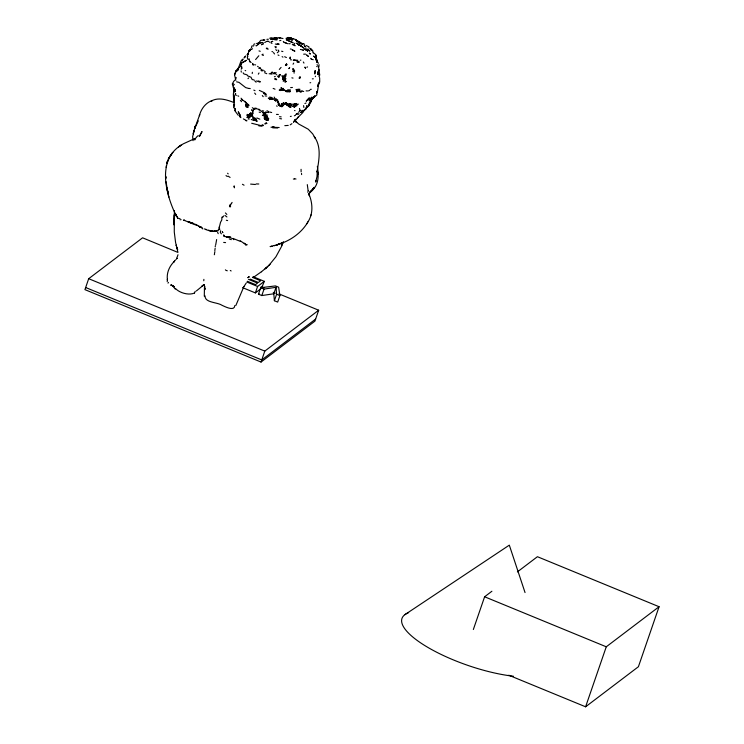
<?xml version="1.0" encoding="UTF-8"?>
<svg xmlns="http://www.w3.org/2000/svg" width="744" height="744" viewBox="0 0 744 744"><rect width="100%" height="100%" fill="white"/><g stroke="black" fill="none" stroke-linecap="round" stroke-linejoin="round"><path stroke-width="1.12" d="M318.497 67.081L318.497 66.393L319.009 69.834L318.107 74.214L319.009 69.834L318.107 73.489L318.46 72.01M174.282 217.071L174.319 214.672L174.273 231.979L175.584 242.47L177.946 252.421L142.588 237.81L88.694 278.702L84.928 289.639L261.032 362.049L314.917 321.157L318.683 310.22L278.954 293.88M248.719 117.924L247.603 117.059L249.91 117.18L247.678 116.417L248.338 116.715M215.249 246.831L215.267 245.901M221.87 217.341L221.824 219.899L220.512 222.344L218.885 228.994M234.137 186.921L234.155 185.888L234.36 187.814M240.526 65.481L241.307 62.924L246.32 60.301M296.93 105.685L296.949 104.951M252.077 113.107L252.058 113.674L250.421 112.623M315.772 180.411L315.716 182.085L317.009 176.486L317.297 170.776L317.028 172.097C318.795 160.351 321.864 147.154 314.238 136.598L315.196 138.124L312.694 133.874L308.276 129.242L298.697 124.006L295.777 121.412M281.743 38.297L282.999 38.511M244.051 58.125L244.078 57.604M194.565 139.705L194.603 138.961L194.909 139.872M174.273 217.639L174.05 221.814L174.468 210.487M214.811 250.672L215.137 248.338M315.884 59.753L315.744 57.8L313.587 56.079L316.302 58.181L316.842 60.069M203.782 280.758L203.884 279.353M303.589 110.614L301.924 112.567L306.082 108.875L306.816 105.509M306.658 107.508L307.049 106.104L305.57 108.977L308.955 105.397L309.653 102.244L309.216 104.03M301.069 169.316L301.125 171.855M283.92 76.418L282.274 76.548L285.454 75.767L283.706 77.274L284.18 77.711L282.897 77.311L285.185 77.701L284.124 77.609L285.882 75.637M167.205 281.632L167.437 279.26L167.419 279.8C166.405 272.788 169.52 265.989 174.515 261.172L173.705 262.111L175.556 259.851M252.514 112.474L252.886 113.73L252.802 111.042L254.755 108.122L256.271 108.233M262.241 112.065L265.292 112.911L265.868 113.841L263.153 113.004M194.751 138.607L183.294 143.825L178.504 146.931L181.164 145.117C156.686 160.174 165.726 194.268 176.012 215.388L175.342 214.3L178.16 218.569L174.97 213.305L176.56 216.411L175.417 213.528L175.584 214.495M258.819 55.772L255.611 59.548M274.908 73.647L273.662 73.768L274.964 73.172L273.904 73.358M308.128 190.585L307.291 184.605M229.757 206.851L230.222 204.86L229.45 206.274M282.422 242.516L281.669 246.236L275.931 256.773L268.937 265.357M249.519 51.215L249.593 50.648L249.287 51.317M194.463 293.015C188.632 295.721 179.034 292.671 175.426 288.402M252.216 73.535L252.393 72.28M282.05 243.195L281.734 245.343L283.464 242.023M166.442 165.484L166.154 167.381M242.172 68.178L241.316 66.579M248.022 54.014L248.58 52.489M241.605 68.141L241.205 69.229M249.305 50.769L249.528 49.718M220.67 230.733L220.308 232.416L221.377 233.839M248.357 53.522L247.826 55.103M204.172 285.287L204.293 284.645M168.005 283.139L168.442 282.385M249.724 49.69L248.849 51.392M194.556 128.879L199.736 114.669L199.346 115.739C201.085 108.968 205.632 102.588 212.542 100.459L211.231 101.054C218.271 97.046 226.585 99.65 233.56 102.384M216.643 239.559L215.667 245.018M214.458 253.434L214.914 251.677M194.854 127.54L195.263 126.052L194.826 127.596M235.96 70.754L234.527 74.688L235.56 79.31M318.953 66.346L319.046 64.644M312.024 98.896L312.331 97.817L310.685 101.816M194.426 129.475L195.179 126.833L194.612 128.656M307.793 192.315L308.211 190.864M167.521 161.178L167.037 162.843L168.674 158.398M293.471 122.444L293.648 121.839M307.914 221.954C313.503 213.537 312.61 202.842 308.881 193.886L309.43 195.83L308.807 193.533M263.041 70.01L262.818 70.745L260.121 68.346L258.866 68.485M294.447 121.207L294.085 121.737M318.981 82.24L317.297 92.572M310.592 216.095L310.983 214.858M294.587 106.169L293.145 106.308L294.252 105.127L293.406 105.518M318.376 83.542L317.558 86.332L319.715 82.045L319.66 77.841M236.285 77.609L235.43 79.459M176.421 259.265L178.002 254.736M242.535 287.621L255.369 292.904L257.591 286.449L264.325 281.334L253.137 276.731M273.801 293.768L261.814 295.554L258.475 294.178L260.698 287.723L275.466 285.91L278.628 287.212L279.902 295.619L277.679 302.083L274.387 300.725L273.801 293.768L276.024 287.314L264.036 289.1L260.698 287.723M261.469 288.272L264.325 281.334M261.814 295.554L264.036 289.1M274.387 300.725L276.61 294.261L276.024 287.314M261.032 362.049L264.799 351.112L318.683 310.22M473.342 629.508L484.614 596.781L491.896 591.248M508.775 675.208L585.602 706.8L606.267 646.796L659.072 606.723L537.419 556.707L517.387 571.904M659.072 606.723L638.408 666.726L585.602 706.8M230.742 204.87L231.254 203.4M316.646 92.981L316.944 91.363L316.851 94.981L311.531 99.333L313.038 97.752M249.379 51.094L250.031 49.997M194.528 129.037L192.622 136.738L193.115 140.644M243.911 286.561L235.839 305.514M285.975 74.865L286.347 73.991M315.317 76.688L315.558 76.12M195.002 127.828L198.295 120.881M242.916 59.325L242.042 60.404M284.961 75.135L285.445 74.065L285.464 75.321M292.494 69.425L292.922 68.485M214.272 254.755L214.625 254.029M234.388 104.699L234.053 105.415L234.444 104.616M231.607 203.382L232.082 202.405M247.947 105.964L247.622 104.709L246.078 103.928L247.622 104.709L245.511 104.337M243.874 286.645L246.236 283.036M319.715 75.711L318.869 75.953L319.343 77.05M256.224 45.914L256.522 45.347L256.141 45.672M257.777 44.259L260.66 40.39L263.776 39.897M249.5 50.406L248.989 51.41L249.463 50.648M199.68 135.938L202.033 131.576L199.28 136.524L199.978 135.492M303.915 110.465L302.668 112.716L297.228 118.203M274.415 76.734L275.261 76.502M241.865 60.785L242.6 59.464M266.361 122.583L264.827 123.922L266.966 123.374M314.219 187.321L312.285 190.427L308.425 194.212M203.865 284.571L201.968 286.133L203.419 285.231M235.829 70.978L238.545 67.741L241.019 60.999L242.851 59.204M249.547 50.945L250.598 49.104M293.043 64.235L293.703 63.082M238.071 68.783L238.88 67.713M299.479 108.429L299.981 110.531L298.623 112.316M258.326 74.158L259.005 72.977M170.423 155.515L172.813 152.362L169.362 157.3L170.878 154.817M278.879 244.218L276.842 244.869C289.565 241.251 301.497 233.3 308.1 221.638M306.798 223.823L307.244 223.079M286.254 64.375L286.514 63.956L287.147 64.747L285.77 64.709L286.514 63.956M194.872 139.202L197.234 136.347M313.615 188.288L313.996 187.683L311.829 190.566L313.996 187.683M247.278 57.93L247.501 57.037M291.927 123.662L290.244 124.825M237.159 70.271L236.09 71.852L238.573 69.248L237.159 70.271L238.127 69.564M247.64 58.292L247.966 59.492L249.305 58.925L249.454 61.055L250.142 61.259M312.303 98.524L310.35 103.239L308.379 105.778M245.818 55.902L245.408 56.339M251.054 113.451L252.523 114.446L252.235 115.534L253.127 116.548M249.649 50.741L250.217 49.941L249.101 51.596L250.7 49.141M223.693 215.918L222.763 217.202L222.251 216.923M205.046 295.861C204.702 302.92 217.285 302.055 222 305.291C225.004 306.658 234.509 311.643 234.797 305.57M251.342 47.867L251.751 47.337M312.61 189.153L313.949 187.423M295.573 120.388L298.195 117.152M254.494 109.415L255.871 108.624L259.823 109.526M281.083 67.388L279.316 69.425M238.285 68.15L239.345 67.044M247.547 54.851L247.724 54.172L247.008 54.619M302.938 111.126L303.431 110.521L302.622 111.516L305.105 109.136M272.034 72.521L272.853 72.68L271.225 72.494L272.416 72.056M277.27 52.75L278.888 51.327M296.54 105.946L294.745 104.792L295.405 104.048L292.225 104.262M294.652 120.268L295.573 119.226L294.206 120.668M247.984 78.65L248.608 77.953M283.548 77.748L284.18 77.711M297.191 91.28L296.893 92.089L296.614 91.159L299.832 89.196M254.299 119.17L256.42 119.579L254.299 119.17L254.755 118.677L256.41 119.152M296.763 113.674L295.935 114.576L297.758 113.265M309.792 90.266L308.574 90.88M311.643 190.287L309.876 191.999M279.27 74.66L280.19 74.474M297.963 117.403L298.586 116.78M267.868 266.399L265.087 268.826L270.081 264.241M196.379 290.96L202.824 285.696M194.482 292.997L195.244 291.285M249.463 117.189L247.603 117.059M289.714 67.592L288.793 68.606L289.463 68.104M297.498 89.829L298.846 89.066M266.501 267.617L261.395 271.774M264.492 115.05L265.664 115.255L263.832 115.766L262.381 115.301L263.339 115.413M257.536 44.687L258.261 44.045M285.296 78.418L282.571 78.213M302.668 43.422L302.018 43.989L302.576 44.398M282.72 242.693L283.278 242.209L281.846 243.139L283.427 242.349L275.792 245.204L278.907 244.153M275.113 99.975L275.81 100.859L275.113 99.975L276.377 100.384L275.81 100.859L274.369 100.133M311.541 98.999L309.253 100.877L313.215 97.994L314.796 95.837L313.187 97.436M241.233 66.979L241.726 66.569M251.491 49.513L252.514 48.695M261.581 271.634L253.341 277.438M298.949 89.745L296.819 90.768M253.127 46.137L253.918 45.524M255.369 292.904L260.735 288.83M315.651 319.046L261.758 359.938L85.662 287.528M251.546 46.37L252.3 45.812M294.094 107.331L295.34 106.429L295.256 105.406M297.842 114.595L299.023 113.739M309.411 192.464L312.796 189.571L311.234 191.171C319.12 185.34 318.823 174.989 317.335 166.321M404.838 614.693L509.315 545.147L525.041 592.559M293.183 70.559L293.806 70.141M256.541 43.524L258.168 43.068M264.743 42.529L266.064 41.748M218.076 230.082L218.987 229.543M233.681 105.304L234.62 104.858M284.989 82.193L286.394 81.403L285.464 81.701M285.538 80.798L283.194 81.217M253.685 44.389L254.876 43.84M293.145 106.308L294.066 105.862M304.901 103.537L306.017 102.998M231.71 238.536L233.477 238.545M246.097 60.58L241.14 63.473L240.823 66.7M284.366 76.279L285.454 75.767M278.33 77.413L279.539 76.865M282.367 242.823L283.101 242.498M306.835 67.258L307.56 66.923M262.204 54.544L263.116 54.163M204.182 285.129L204.163 284.673M285.25 79.757L282.999 79.236L286.059 78.78M246.831 117.515L247.594 117.208M269.681 38.251L271.151 37.739L274.211 38.428L273.104 38.781L275.708 38.056M286.012 38.335L286.858 38.018M296.14 89.764L297.265 89.354L296.14 89.764L296.782 90.257M264.576 117.84L263.943 118.073L268.1 117.757M258.977 43.729L257.815 44.287M294.354 115.766L295.424 115.385M293.973 106.904L295.34 106.429M295.703 104.141L296.419 103.89M280.953 87.736L281.66 87.513M275.373 38.316L276.508 38.27M263.311 40.232L264.027 40.009M285.138 79.162L282.767 79.45M269.133 73.814L271.653 73.47M278.349 76.093L277.67 76.288L279.307 75.972M300.288 60.264L300.883 60.097M279.577 105.75L282.05 105.704M303.664 54.182L305.552 54.135M274.173 38.976L273.29 39.004M247.519 53.698L248.031 53.28M290.346 116.492L291.285 116.259M296.224 103.453L294.206 104.011M269.375 99.566L269.979 99.417M279.67 40.678L280.907 40.39M299.981 110.531L300.883 110.326M287.947 91.27L290.393 91.586L288.644 91.41L289.621 91.912M263.441 40.213L264.855 39.99M288.226 125.41L284.822 125.662M245.529 245.074L247.175 244.73L245.408 244.32L240.182 240.712M273.048 39.041L274.192 38.809M197.792 135.808L198.35 135.706M236.611 81.812L239.001 82.379L245.687 87.606L248.105 88.285M285.836 76.186L284.831 76.623M311.327 89.289L310.285 89.41M179.378 218.559L180.002 218.457M273.615 39.088L274.341 38.976L273.16 38.967M309.988 82.779L310.694 82.668M271.662 39.134L273.104 38.93L270.621 39.274L274.815 37.907L277.224 38.344L274.508 38.363L280.256 37.591M290.309 49.03L291.099 48.927M290.634 87.615L292.429 87.457M252.523 114.446L249.631 113.832L252.235 115.534L249.491 114.464L250.3 114.474M287.788 39.041L290.672 39.125L292.383 40.195L289.528 39.106L290.132 39.32M258.475 294.178L259.554 294.047M294.615 71.061L292.978 71.257L294.615 71.061L293.443 68.913M306.1 90.88L307.672 90.926M275.289 98.357L273.606 98.943L270.277 98.022M296.623 104.318L298.428 104.141M265.738 117.273L267.273 117.134L265.738 117.273L265.013 116.185L266.929 116.436L265.013 116.185M266.91 41.459L268.482 41.32M225.785 236.564L230.845 237.234L225.311 236.601M297.842 60.264L295.573 60.143M266.306 112.139L265.376 112.214L266.687 112.484M267.952 119.607L265.264 118.529L266.259 118.454L267.049 119.672L264.501 118.947L268.407 120.1L267.952 119.607L265.301 119.561L267.803 120.333M275.578 78.79L276.377 79.357L275.057 79.459L276.703 79.692M272.406 126.898L274.118 126.778M287.463 37.488L295.108 39.293M293.368 59.855L294.931 59.753M312.341 78.873L313.326 78.808M266.891 39.33L268.361 39.246M266.752 41.366L268.072 41.283M249.5 116.045L250.765 115.971M276.935 44.221L279.158 44.184L277.447 43.868M179.983 219.731L181.118 219.685M286.235 65.202L285.426 65.24L286.115 65.5M267.245 118.677L268.826 118.817L266.259 118.454M282.041 104.365L282.915 104.337L281.595 103.667L282.041 104.365L281 104.327M247.25 115.348L248.57 115.301M263.692 115.088L265.664 115.255M218.085 230.807L214.235 231.3L216.643 230.993M246.757 106.383L247.399 106.373L245.576 105.657L247.901 107.043L245.576 105.657M290.448 89.931L287.64 89.838M295.08 60.459L293.303 60.459M276.34 72.856L273.997 72.819M286.561 39.06L290.076 39.302M288.942 43.729L290.169 43.719M265.701 93.474L263.599 93.465L266.222 94.432L265.031 94.153M270.212 98.878L271.746 98.896L268.277 98.162L273.057 99.315M256.085 183.945L258.8 183.991M279.167 127.522L270.993 127.224M250.616 184.094L255.35 184.503M275.968 74.66L276.749 74.679M285.371 79.329L282.999 79.236M265.292 112.911L262.781 112.577M277.596 128.005L272.676 127.828M288.049 37.442L292.55 38.697L288.161 37.479M280.088 37.963L279.177 37.935L281.111 37.991M290.448 59.799L291.499 59.836M249.993 77.023L250.923 77.06L252.151 79.534L254.113 79.98M188.279 221.954L183.377 220.047M263.832 115.766L266.017 116.269M275.327 44.063L276.433 44.119M281.799 89.317L288.347 91.903M272.192 97.604L269.588 97.064M280.181 89.038L282.999 90.47L280.032 89.885L283.613 90.257L283.166 89.764L284.189 89.773L286.18 91.186M286.356 102.681L285.78 102.551L289.769 105.499L286.728 104.792L290.011 106.773M276.461 114.381L278.358 114.492M261.832 125.485L263.357 125.587M272.09 74.093L270.546 73.805M254.253 118.296L252.718 118.194L253.713 118.566M287.156 105.471L290.002 106.243M275.754 100.338L276.377 100.384M259.163 67.732L260.474 67.844M245.883 120.705L246.952 120.788L243.362 118.91M184.447 220.196L183.963 220.159L184.707 220.447M226.409 236.797L229.831 237.317M282.171 105.267L283.408 105.378L282.069 104.774L283.408 105.378M254.606 64.784L255.638 64.877M267.561 112.446L268.798 112.558M279.446 116.696L281.167 116.864M223.674 242.414L225.572 242.609M265.097 95.883L266.715 96.06M262.139 124.806L263.041 124.899M302.892 50.099L303.58 50.174L300.381 49.448M258.847 125.866L261.99 126.201M248.078 118.947L249.249 119.077M251.435 114.037L249.631 113.832L251.621 115.227L247.017 114.399L251.946 116.417M305.607 48.128L306.296 48.211M252.821 117.44L255.22 118.138M262.307 42.427L259.321 43.05L257.424 45.059L259.479 43.04L262.939 42.52M279.381 74.995L280.321 75.116L279.791 74.874M290.16 90.88L286.514 90.74M248.152 105.555L248.942 105.657M210.71 230.947L212.328 231.421L210.003 230.752L215.053 231.347L210.961 231.272L205.837 229.598M297.33 90.815L299.776 90.889L299.516 91.577L300.855 92.154L300.688 91.149M293.341 178.997L294.326 179.146M226.223 236.657L230.882 237.885M276.071 99.426L277.958 100.245M289.769 105.499L286.17 103.769M279.716 118.556L281.567 118.882M226.771 270.686L227.292 270.779M248.728 88.341L250.263 88.62M290.978 104.858L291.518 104.96M284.189 42.389L286.487 43.124M281.716 75.841L283.176 76.111L283.743 76.995M311.28 59.167L313.271 59.734M280.562 89.81L282.209 90.136M265.933 114.864L267.589 115.199M260.353 125.429L251.695 123.281M289.23 106.996L290.43 107.248M253.862 120.026L257.257 121.179L253.351 119.514M296.075 43.189L297.07 43.412M262.223 110.707L263.655 111.023M266.399 48.1L267.775 48.407M296.633 61.045L297.535 61.25M291.871 77.832L293.034 78.092M284.943 103.044L286.673 103.435L288.44 104.932M279.921 90.257L280.944 90.498M226.325 220.28L227.636 220.587M284.189 42.343L286.273 43.124M281.427 90.089L282.999 90.47M204.293 228.91L206.153 229.366M208.469 230.212L210.003 230.594M302.994 91.326L303.701 91.493M297.126 62.133L297.805 62.301M246.869 115.776L248.422 116.176M281.595 51.215L282.869 51.55M246.218 107.062L247.78 107.462M269.877 112.056L271.672 112.53M299.153 41.804L302.789 44.036M294.559 178.653L295.991 179.044M266.743 73.693L264.566 72.717M263.162 114.102L264.855 114.595M285.594 91.419L287.165 91.884M259.014 50.918L260.242 51.28M171.213 285.157L172.134 285.436L170.72 284.971L174.394 286.747L171.929 285.445L173.612 286.161L172.403 285.594L175.296 289.118M261.014 70.531L262.148 70.875L261.525 70.271M246.292 102.598L244.888 101.733L248.859 105.062M293.201 38.855L290.244 37.87L292.215 39.06M298.056 41.487L299.395 41.906M274.982 46.519L276.405 46.956M291.908 49.578L294.903 51.187L292.457 50.034M304.51 49.178L307.216 50.713M298.93 77.999L299.786 78.287M284.31 103.518L283.148 102.83L285.724 104.346M188.176 221.721L190.52 222.493M249.854 117.757L249.045 116.957M304.37 49.123L305.738 49.588L305.235 49.374M256.875 117.952L259.833 119.161M257.889 44.063L258.503 44.277M258.354 80.975L260.372 81.673M279.772 106.057L281.957 106.811M271.96 51.541L272.713 51.801M264.548 115.283L265.692 115.859M286.217 39.823L292.773 42.743M259.944 82.128L256.596 80.919M294.55 110.493L295.061 110.67M259.172 112.112L260.381 112.539M223.702 236.201L224.837 236.601M245.362 101.658L241.642 99.808M274.629 78.725L276.377 79.357M229.208 238.917L231.31 239.67M298.502 42.445L299.265 42.724L297.358 41.701M292.485 106.057L288.04 104.086L291.025 105.657M190.083 222.354L192.212 223.135L191.506 222.875M296.121 40.269L300.771 42.78M245.139 70.513L245.706 70.727M288.886 106.169L291.183 107.024M187.972 221.619L190.799 222.661M200.034 227.06L201.075 227.45M235.95 80.175L235.253 79.915L233.756 81.263L232.286 83.97L234.248 90.312L233.942 92.237L234.007 89.057L233.365 94.144L233.644 100.868M292.866 42.51L286.979 40.074M249.435 61.64L251.156 62.487M299.274 89.81L299.925 90.061M190.073 222.819L197.123 225.506M259.331 90.377L264.669 92.861M282.116 56.618L282.962 57.149M288.942 37.888L289.723 38.195M251.258 119.449L253.602 120.37M306.165 45.542L308.993 46.835M296.503 40.985L297.228 41.273M188.948 222.131L190.287 222.661L187.665 221.433M266.352 48.555L268.11 49.253M202.219 227.71L197.783 225.683M287.333 43.524L287.9 43.757M273.15 88.415L275.029 89.187M262.13 54.907L263.423 55.428M261.618 111.414L258.633 109.647M252.393 277.363L260.623 280.748L258.335 282.478L250.235 279.149M248.44 279.326L257.554 283.073L255.508 284.627L247.427 281.297M261.776 286.821L263.925 287.705M260.623 287.184L262.102 287.788M273.243 292.373L275.345 293.238M246.896 282.05L257.591 286.449M276.61 294.261L279.902 295.619M176.784 258.28L177.388 258.531M88.694 278.702L264.799 351.112M484.614 596.781L606.267 646.796M233.021 238.433L240.21 241.316M275.261 47.523L275.959 47.811M195.402 224.242L197.086 224.958M279.195 90.07L280.367 90.582M199.373 226.595L201.057 227.348L199.764 226.734M295.712 40.092L296.689 40.548M271.104 42.975L271.988 43.385M284.654 56.721L286.394 57.539M253.816 90.098L255.006 90.656M301.301 43.664L302.687 44.315M278.209 104.895L279.065 105.304L278.209 104.393L279.028 104.802M278.033 54.991L278.954 55.428M269.114 41.878L269.96 42.287M249.584 76.548L247.929 76.074C247.185 73.628 243.418 75.042 243.13 72.791M244.06 185.191L242.432 184.28M237.838 95.809L238.703 96.236M305.133 49.355L306.974 50.508M300.883 45.756L303.933 48.109L299.99 45.319M316.684 66.43L317.214 66.7M313.652 52.982L315.893 54.749L316.126 60.152L316.116 58.785L317.149 60.71M301.962 43.757L302.696 44.147M296.772 43.375L299.302 45.161L297.405 43.645M266.957 110.698L268.826 111.73M282.897 77.311L283.594 77.701M193.58 223.46L194.165 223.795M230.277 270.463L231.133 270.974M298.595 42.473L300.334 43.877L296.01 39.841M300.799 43.459L299.321 42.51M252.29 107.685L254.206 108.922M304.389 45.961L305.431 46.639M311.224 49.988L312.499 50.825L310.369 49.113M228.101 176.114L230.091 177.444M303.543 43.617L304.622 44.352M308.816 47.793L309.485 48.258M264.055 70.782L265.208 71.675M239.401 115.878L240.693 116.771M297.284 40.66L297.823 41.032M226.009 175.603L227.255 176.477M244.218 243.186L245.557 244.125M201.884 228.25L202.796 228.901M239.875 116.901L240.917 117.654M257.563 66.337L258.317 66.886M253.034 110.828L251.602 109.787L252.802 111.042M306.407 54.758L308.435 56.423L307.067 55.261M217.583 232.268L218.215 233.672M310.629 48.36L313.112 51.234M298.623 90.284L299.069 90.629L297.563 90.684L298.093 90.926L298.112 90.257M224.976 215.453L226.92 216.941M233.253 83.793L234.341 84.639M278.061 50.025L278.712 50.527M239.438 115.153L240.442 115.952M224.102 235.42L223.544 234.974L224.158 235.904M225.395 269.849L226.148 270.463M296.865 41.078L295.414 39.869L297.507 41.515M317.028 64.7L317.753 65.314M276.582 105.871L277.14 106.346M293.982 43.189L294.596 43.747M242.842 100.217L241.056 98.189M318.041 73.052L318.599 73.591M292.29 44.333L292.857 44.882M283.241 78.464L283.771 78.976M252.495 63.407L253.611 64.486M235.095 94.376L236.304 95.567M275.81 49.643L276.684 50.518M254.736 80.845L256.094 82.203M225.413 212.923L226.846 214.439M235.309 93.4L235.829 93.967M304.175 45.44L305.3 46.658M310.685 58.376L311.634 59.418M227.599 173.24L228.185 173.882M247.464 55.986L247.919 56.498M277.038 100.645L279.558 104.011M276.21 98.822L276.833 99.547M240.358 100.291L241.549 101.705M262.307 95.567L263.227 96.683M254.662 93.065L255.741 94.414M307.774 49.476L309.904 51.076L307.523 49.048M319.706 74.288L318.395 71.861L318.451 73.033L318.59 71.238L318.376 73.219L318.906 74.456L318.348 72.707L319.706 74.288L318.423 72.68L319.102 74.623L318.432 73.563L319.39 75.07M234.648 110.438L238.247 115.292M277.363 102.17L278.265 103.314M317.948 71.508L319.492 74.195M273.504 52.601L274.545 53.977M222.428 232.128L222.865 232.686L222.298 231.672M283.278 41.441L283.734 42.017M233.105 238.722L233.83 239.68M284.041 103.788L284.682 104.672M274.164 97.073L274.517 97.557M285.212 90.563L285.612 91.159M230.073 206.088L230.566 206.841L230.222 204.86M287.035 103.937L287.379 104.467L286.579 104.104L287.258 105.22M303.338 61.994L303.971 63.091M252.662 64.207L253.276 65.37M268.054 118.845L268.352 119.431M266.017 119.635L266.259 120.1M318.423 74.298L317.576 72.475M235.16 110.624L234.583 108.429M263.134 43.217L263.469 43.915M312.806 52.201L313.159 52.964M317.855 62.236L318.339 63.324M298.995 61.52L299.302 62.282M298.158 61.613L298.391 62.273M235.206 108.447L235.513 109.405M234.09 105.871L234.425 106.987M233.495 106.792L233.793 107.861M219.22 226.976L219.759 229.663M168.935 197.086L168.367 194.909M176.384 245.697L176.235 245.092L176.598 246.627M204.479 286.245L204.293 296.224M167.549 190.669L167.865 192.222L167.14 188.558L168.349 194.556M316.739 61.547L316.879 62.273M290.541 105.136L289.397 103.5L291.025 104.374L291.006 103.649M233.988 104.746L233.942 95.269L234.351 102.923M241.112 70.922L241.307 72.121M303.589 105.592L303.868 107.471M166.107 181.759L167.13 188.781M316.907 61.259L316.749 60.05L317.028 62.44M318.144 174.477L317.818 171.976M301.497 173.417L301.636 174.589M204.981 289.128L204.86 287.807L204.953 289.574M204.6 286.087L204.693 287.137L204.665 286.607M233.551 85.346L233.579 85.83M165.726 177.574L165.754 178.114L165.726 176.272L165.782 178.681M318.255 74.595L318.2 73.396L318.237 74.354M294.075 72.41L294.103 73.163M513.434 676.231A77.618 22.952 19 0 1 425.949 646.257A77.618 22.952 19 0 1 408.633 612.656M316.144 55.493L316.126 58.534L316.144 55.493M173.957 222.54L173.919 224.428L173.957 222.54M173.901 224.697L173.966 223.237L173.901 224.697M290.216 57.195L290.058 58.59L290.216 57.195M299.99 76.855L299.897 77.906L299.99 76.855M315.214 71.331L314.749 73.981L315.121 70.522L315.214 71.331M193.58 131.586L193.291 133.883L193.989 130.423L193.58 131.586M244.981 56.665L244.906 57.195L244.981 56.665M277.549 101.24L278.182 101.826L277.549 101.24M167.093 162.797L166.879 163.652L167.363 161.69L167.093 162.797M234.686 74.158L234.527 74.688L234.974 73.284L234.686 74.158M238.461 68.225L237.894 69.778L238.461 68.225M168.721 158.36L168.33 159.16L169.074 157.635L168.721 158.36M283.306 88.424L281.669 88.973L283.306 88.424M309.299 104.811L308.183 106.559L309.299 104.811M302.659 110.382L300.808 112.4L302.659 110.382M309.197 97.985L306.286 101.063L309.197 97.985M311.922 97.213L309.076 100.031L311.922 97.213M302.045 90.926L301.162 91.726L302.045 90.926M258.949 43.217L258.521 43.543L259.675 42.752L258.949 43.217M248.524 277.233L247.771 277.689L249.324 276.759L248.524 277.233M279.474 243.995L278.433 244.413L279.474 243.995M282.357 242.963L280.879 243.548L282.357 242.963M261.488 44.649L262.688 44.324L261.488 44.649M271.951 41.552L271.188 41.822L272.797 41.311L271.951 41.552M275.122 245.371L273.773 245.762L275.122 245.371M272.369 246.05L270.267 246.599L272.369 246.05M275.633 39.497L274.638 39.711L277.214 39.739L275.633 39.497M284.143 80.12L283.25 80.287L285.129 80.259L284.143 80.12M280.972 105.648L280.032 105.629L282.776 106.187L280.972 105.648M192.212 223.247L193.235 223.377L192.212 223.247M300.939 45.849L298.66 44.659L300.939 45.849M201.057 227.348L198.583 226.223L201.057 227.404M294.531 45.384L293.545 44.724L295.108 45.765L294.531 45.384M296.893 40.455L297.888 41.385L296.893 40.455M309.885 53.614L309.29 53.131L310.369 54.042L309.885 53.614M307.179 50.499L306.584 49.96L307.681 51.038L307.179 50.499M296.614 122.555L296.028 121.942L296.614 122.555M315.744 57.8L315.986 58.32L315.744 57.8M307.616 50.862L307.012 50.099L307.616 50.862M239.949 114.79L238.303 111.935L239.949 114.79M305.477 68.123L304.975 67.22L305.477 68.123M234.118 88.955L233.411 87.634L234.537 91.112L234.118 88.955M234.899 89.801L234.221 87.82L235.42 91.521L234.899 89.801M177.286 248.477L177.025 247.678L177.639 249.659L177.286 248.477M167.391 190.25L167.037 188.167L167.391 190.25"/></g></svg>
